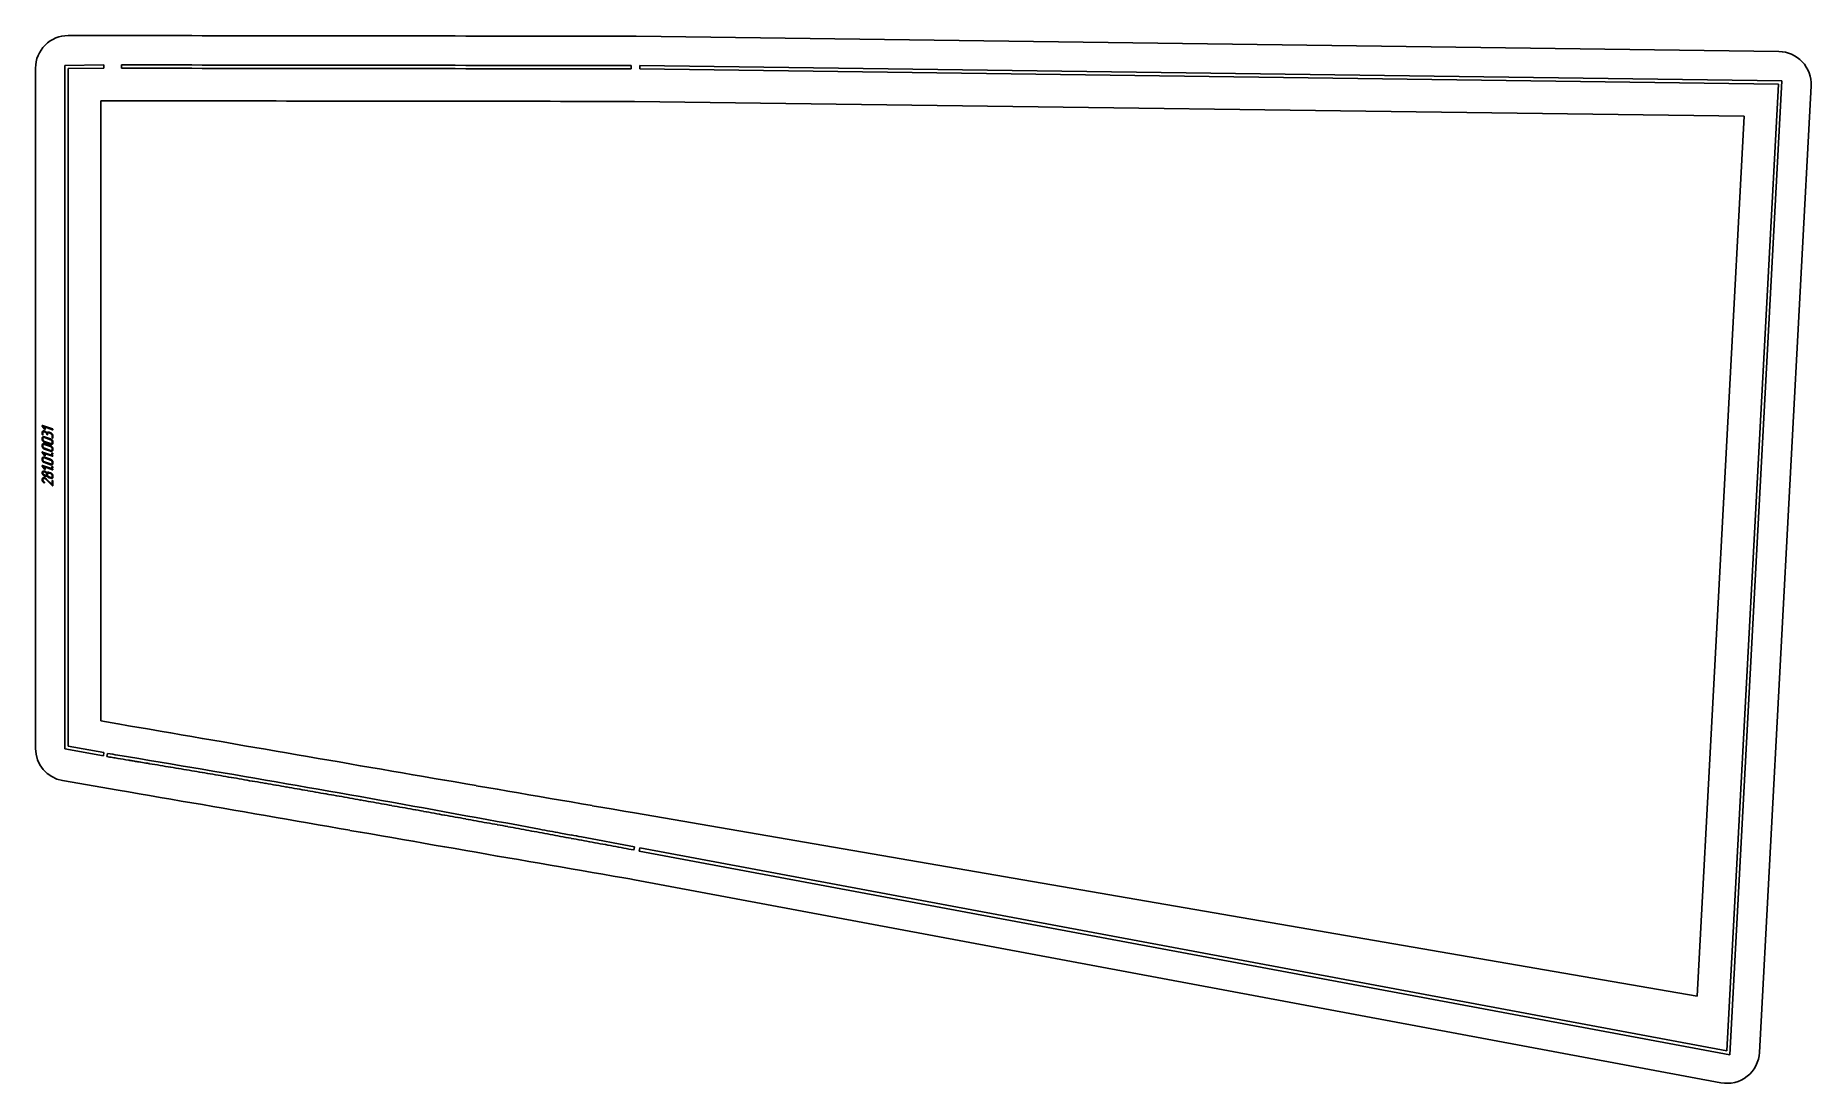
# Model space of a CAD drawing. Header units: millimetres. Extents: x 20 to 1654, y -202 to 764.
import ezdxf

# ---------------------------------------------------------------- set-up
doc = ezdxf.new("R2010")
doc.units = ezdxf.units.MM
doc.linetypes.add('K5LT_BASIC', pattern=[0])
doc.layers.add('Engraving', color=7, linetype='Continuous')

msp = doc.modelspace()

# ---------------------------------------------------------------- linework, layer by layer
at = {"color": 143, "linetype": 'K5LT_BASIC', "lineweight": 25, "true_color": 0x33acca}
for p, q in [((95.8, 763.4), (50, 763.5)), ((95.8, 763.4), (95.9, 763.4)), ((105.5, 763.4), (95.9, 763.4)), ((105.5, 763.4), (105.6, 763.4)), ((115.2, 763.4), (105.6, 763.4)), ((115.2, 763.4), (115.3, 763.4)), ((124.9, 763.4), (115.3, 763.4)), ((124.9, 763.4), (125, 763.4)), ((134.6, 763.4), (125, 763.4)), ((134.6, 763.4), (134.7, 763.4)), ((144.3, 763.4), (134.7, 763.4)), ((144.3, 763.4), (144.4, 763.4)), ((154, 763.4), (144.4, 763.4)), ((154, 763.4), (154.1, 763.4)), ((163.7, 763.4), (154.1, 763.4)), ((163.7, 763.4), (163.8, 763.4)), ((173.4, 763.3), (163.8, 763.4)), ((173.4, 763.3), (173.5, 763.3)), ((183.1, 763.3), (173.5, 763.3)), ((183.1, 763.3), (183.2, 763.3)), ((192.8, 763.3), (183.2, 763.3)), ((202.5, 763.3), (192.8, 763.3)), ((192.8, 763.3), (192.8, 763.3)), ((212.2, 763.3), (202.5, 763.3)), ((202.5, 763.3), (202.5, 763.3)), ((212.2, 763.3), (212.2, 763.3)), ((221.9, 763.3), (212.2, 763.3)), ((231.6, 763.3), (221.9, 763.3)), ((221.9, 763.3), (221.9, 763.3)), ((241.3, 763.3), (231.6, 763.3)), ((231.6, 763.3), (231.6, 763.3)), ((241.3, 763.3), (241.3, 763.3)), ((251, 763.2), (241.3, 763.3)), ((260.7, 763.2), (251, 763.2)), ((251, 763.2), (251, 763.2)), ((270.4, 763.2), (260.7, 763.2)), ((260.7, 763.2), (260.7, 763.2)), ((280.1, 763.2), (270.4, 763.2)), ((270.4, 763.2), (270.4, 763.2)), ((289.8, 763.2), (280.1, 763.2)), ((280.1, 763.2), (280.1, 763.2)), ((299.5, 763.2), (289.8, 763.2)), ((289.8, 763.2), (289.8, 763.2)), ((309.1, 763.2), (299.5, 763.2)), ((299.5, 763.2), (299.5, 763.2)), ((309.1, 763.2), (309.2, 763.2)), ((318.8, 763.2), (309.2, 763.2)), ((328.5, 763.2), (318.8, 763.2)), ((328.5, 763.2), (328.6, 763.2)), ((338.2, 763.1), (328.6, 763.2)), ((347.9, 763.1), (338.2, 763.1)), ((357.6, 763.1), (347.9, 763.1)), ((357.6, 763.1), (357.7, 763.1)), ((367.3, 763.1), (357.7, 763.1)), ((367.3, 763.1), (367.4, 763.1)), ((377, 763.1), (367.4, 763.1)), ((377, 763.1), (377.1, 763.1)), ((386.7, 763.1), (377.1, 763.1)), ((386.7, 763.1), (386.8, 763.1)), ((396.4, 763.1), (386.8, 763.1)), ((396.4, 763.1), (396.5, 763.1)), ((406.1, 763.1), (396.5, 763.1)), ((406.1, 763.1), (406.2, 763.1)), ((415.8, 763), (406.2, 763.1)), ((415.8, 763), (415.9, 763)), ((425.5, 763), (415.9, 763)), ((425.5, 763), (425.6, 763)), ((435.2, 763), (425.6, 763)), ((435.2, 763), (435.3, 763)), ((444.9, 763), (435.3, 763)), ((444.9, 763), (445, 763)), ((454.6, 763), (445, 763)), ((454.6, 763), (454.7, 763)), ((464.3, 763), (454.7, 763)), ((474, 763), (464.3, 763)), ((464.3, 763), (464.3, 763)), ((483.7, 763), (474, 763)), ((474, 763), (474, 763)), ((483.7, 763), (483.7, 763)), ((493.4, 763), (483.7, 763)), ((493.4, 763), (493.4, 763)), ((503.1, 762.9), (493.4, 763)), ((503.1, 762.9), (503.1, 762.9)), ((512.8, 762.9), (503.1, 762.9)), ((512.8, 762.9), (512.8, 762.9)), ((522.5, 762.9), (512.8, 762.9)), ((532.2, 762.9), (522.5, 762.9)), ((522.5, 762.9), (522.5, 762.9)), ((532.2, 762.9), (532.2, 762.9)), ((541.9, 762.9), (532.2, 762.9)), ((551.6, 762.9), (541.9, 762.9)), ((541.9, 762.9), (541.9, 762.9)), ((561.3, 762.9), (551.6, 762.9)), ((551.6, 762.9), (551.6, 762.9)), ((571, 762.9), (561.3, 762.9)), ((561.3, 762.9), (561.3, 762.9)), ((572.6, 762.9), (571, 762.9)), ((571, 762.9), (571, 762.9)), ((1624.1, 748.8), (572.6, 762.9)), ((20, 733.5), (20, 107.7)), ((80.1, 703.5), (86, 703.4)), ((80.1, 132.9), (80.1, 703.5)), ((86, 703.4), (95.8, 703.4)), ((95.9, 703.4), (95.8, 703.4)), ((95.9, 703.4), (105.5, 703.4)), ((105.6, 703.4), (105.5, 703.4)), ((105.6, 703.4), (115.2, 703.4)), ((115.3, 703.4), (115.2, 703.4)), ((115.3, 703.4), (124.9, 703.4)), ((125, 703.4), (124.9, 703.4)), ((125, 703.4), (134.4, 703.4)), ((134.4, 703.4), (134.6, 703.4)), ((134.7, 703.4), (134.6, 703.4)), ((134.7, 703.4), (144.3, 703.4)), ((144.4, 703.4), (144.3, 703.4)), ((144.4, 703.4), (154, 703.4)), ((154.1, 703.4), (154, 703.4)), ((154.1, 703.4), (163.7, 703.4)), ((163.8, 703.4), (163.7, 703.4)), ((163.8, 703.4), (173.4, 703.3)), ((173.5, 703.3), (173.4, 703.3)), ((173.5, 703.3), (183.1, 703.3)), ((183.2, 703.3), (183.1, 703.3)), ((183.2, 703.3), (183.2, 703.3)), ((183.2, 703.3), (192.8, 703.3)), ((192.8, 703.3), (192.8, 703.3)), ((192.8, 703.3), (202.5, 703.3)), ((202.5, 703.3), (202.5, 703.3)), ((202.5, 703.3), (212.2, 703.3)), ((212.2, 703.3), (212.2, 703.3)), ((212.2, 703.3), (221.9, 703.3)), ((221.9, 703.3), (231.6, 703.3)), ((221.9, 703.3), (221.9, 703.3)), ((231.6, 703.3), (241.3, 703.3)), ((231.6, 703.3), (231.6, 703.3)), ((241.3, 703.3), (251, 703.2)), ((241.3, 703.3), (241.3, 703.3)), ((251, 703.2), (251, 703.2)), ((251, 703.2), (260.7, 703.2)), ((260.7, 703.2), (270.4, 703.2)), ((260.7, 703.2), (260.7, 703.2)), ((270.4, 703.2), (270.4, 703.2)), ((270.4, 703.2), (279.8, 703.2)), ((279.8, 703.2), (280.1, 703.2)), ((280.1, 703.2), (289.8, 703.2)), ((280.1, 703.2), (280.1, 703.2)), ((289.8, 703.2), (299.5, 703.2)), ((289.8, 703.2), (289.8, 703.2)), ((299.5, 703.2), (299.5, 703.2)), ((299.5, 703.2), (309.1, 703.2)), ((309.2, 703.2), (309.1, 703.2)), ((309.2, 703.2), (318.8, 703.2)), ((318.9, 703.2), (318.8, 703.2)), ((318.9, 703.2), (328.5, 703.2)), ((328.6, 703.2), (328.5, 703.2)), ((328.6, 703.2), (338.2, 703.1)), ((338.3, 703.1), (338.2, 703.1)), ((338.3, 703.1), (347.9, 703.1)), ((348, 703.1), (347.9, 703.1)), ((348, 703.1), (357.6, 703.1)), ((357.7, 703.1), (357.6, 703.1)), ((357.7, 703.1), (367.3, 703.1)), ((367.4, 703.1), (367.3, 703.1)), ((367.4, 703.1), (376.8, 703.1)), ((376.8, 703.1), (377, 703.1)), ((377.1, 703.1), (377, 703.1)), ((377.1, 703.1), (386.7, 703.1)), ((386.8, 703.1), (386.7, 703.1)), ((386.8, 703.1), (396.4, 703.1)), ((396.5, 703.1), (396.4, 703.1)), ((396.5, 703.1), (406.1, 703.1)), ((406.2, 703.1), (406.1, 703.1)), ((406.2, 703.1), (415.8, 703)), ((415.9, 703), (415.8, 703)), ((415.9, 703), (425.3, 703)), ((425.3, 703), (425.5, 703)), ((425.6, 703), (425.5, 703)), ((425.6, 703), (435.2, 703)), ((435.3, 703), (435.2, 703)), ((435.3, 703), (444.9, 703)), ((445, 703), (444.9, 703)), ((445, 703), (454.6, 703)), ((454.7, 703), (454.6, 703)), ((454.7, 703), (464.3, 703)), ((464.3, 703), (473.8, 703)), ((464.3, 703), (464.3, 703)), ((473.8, 703), (474, 703)), ((474, 703), (474, 703)), ((474, 703), (483.7, 703)), ((483.7, 703), (483.7, 703)), ((483.7, 703), (493.4, 703)), ((493.4, 703), (493.4, 703)), ((493.4, 703), (503.1, 702.9)), ((503.1, 702.9), (512.8, 702.9)), ((503.1, 702.9), (503.1, 702.9)), ((512.8, 702.9), (522.3, 702.9)), ((512.8, 702.9), (512.8, 702.9)), ((522.3, 702.9), (522.5, 702.9)), ((522.5, 702.9), (532.2, 702.9)), ((522.5, 702.9), (522.5, 702.9)), ((532.2, 702.9), (532.2, 702.9)), ((532.2, 702.9), (541.9, 702.9)), ((541.9, 702.9), (551.6, 702.9)), ((541.9, 702.9), (541.9, 702.9)), ((551.6, 702.9), (561.3, 702.9)), ((551.6, 702.9), (551.6, 702.9)), ((561.3, 702.9), (570.9, 702.9)), ((561.3, 702.9), (561.3, 702.9)), ((570.9, 702.9), (571, 702.9)), ((571, 702.9), (571, 702.9)), ((571, 702.9), (1592.1, 689.2)), ((1606.3, -172.1), (1653.7, 717.2)), ((1592.1, 689.2), (1548.9, -120.4)), ((95.8, 130.2), (80.1, 132.9)), ((95.8, 130.2), (95.9, 130.2)), ((105.5, 128.5), (95.9, 130.2)), ((105.5, 128.5), (105.6, 128.5)), ((115.2, 126.9), (105.6, 128.5)), ((115.2, 126.9), (115.3, 126.8)), ((124.9, 125.2), (115.3, 126.8)), ((124.9, 125.2), (125, 125.2)), ((134.6, 123.5), (125, 125.2)), ((134.6, 123.5), (134.7, 123.5)), ((144.3, 121.8), (134.7, 123.5)), ((144.3, 121.8), (144.4, 121.8)), ((154, 120.2), (144.4, 121.8)), ((154, 120.2), (154.1, 120.2)), ((163.7, 118.5), (154.1, 120.2)), ((163.7, 118.5), (163.8, 118.5)), ((173.4, 116.8), (163.8, 118.5)), ((173.4, 116.8), (173.5, 116.8)), ((183.1, 115.2), (173.5, 116.8)), ((183.1, 115.2), (183.2, 115.1)), ((192.8, 113.5), (183.2, 115.1)), ((20, 107.7), (20, 107.6)), ((202.5, 111.8), (192.8, 113.5)), ((192.8, 113.5), (192.8, 113.5)), ((212.2, 110.1), (202.5, 111.8)), ((202.5, 111.8), (202.5, 111.8)), ((212.2, 110.1), (212.2, 110.1)), ((221.9, 108.5), (212.2, 110.1)), ((231.6, 106.8), (221.9, 108.5)), ((221.9, 108.5), (221.9, 108.5)), ((241.3, 105.1), (231.6, 106.8)), ((231.6, 106.8), (231.6, 106.8)), ((241.3, 105.1), (241.3, 105.1)), ((251, 103.4), (241.3, 105.1)), ((260.7, 101.8), (251, 103.4)), ((251, 103.4), (251, 103.4)), ((270.4, 100.1), (260.7, 101.8)), ((260.7, 101.8), (260.7, 101.8)), ((270.4, 100.1), (270.4, 100.1)), ((280.1, 98.4), (270.4, 100.1)), ((289.8, 96.8), (280.1, 98.4)), ((280.1, 98.4), (280.1, 98.4)), ((289.8, 96.8), (289.8, 96.7)), ((299.5, 95.1), (289.8, 96.7)), ((299.5, 95.1), (299.5, 95.1)), ((309.1, 93.4), (299.5, 95.1)), ((309.1, 93.4), (309.2, 93.4)), ((318.8, 91.7), (309.2, 93.4)), ((318.8, 91.7), (318.9, 91.7)), ((328.5, 90.1), (318.9, 91.7)), ((328.5, 90.1), (328.6, 90.1)), ((338.2, 88.4), (328.6, 90.1)), ((338.2, 88.4), (338.3, 88.4)), ((347.9, 86.7), (338.3, 88.4)), ((347.9, 86.7), (348, 86.7)), ((357.6, 85.1), (348, 86.7)), ((357.6, 85.1), (357.7, 85)), ((367.3, 83.4), (357.7, 85)), ((367.3, 83.4), (367.4, 83.4)), ((377, 81.7), (367.4, 83.4)), ((377, 81.7), (377.1, 81.7)), ((95.9, 69.2), (44.9, 78)), ((95.9, 69.2), (105.5, 67.6)), ((115.3, 65.9), (105.5, 67.6)), ((125, 64.3), (115.3, 65.9)), ((386.7, 80), (377.1, 81.7)), ((386.7, 80), (386.8, 80)), ((396.4, 78.4), (386.8, 80)), ((396.4, 78.4), (396.5, 78.4)), ((406.1, 76.7), (396.5, 78.4)), ((406.1, 76.7), (406.2, 76.7)), ((415.8, 75), (406.2, 76.7)), ((415.8, 75), (415.9, 75)), ((425.5, 73.4), (415.9, 75)), ((425.5, 73.4), (425.6, 73.3)), ((435.2, 71.7), (425.6, 73.3)), ((435.2, 71.7), (435.3, 71.7)), ((444.9, 70), (435.3, 71.7)), ((444.9, 70), (445, 70)), ((454.6, 68.3), (445, 70)), ((454.6, 68.3), (454.7, 68.3)), ((464.3, 66.7), (454.7, 68.3)), ((474, 65), (464.3, 66.7)), ((464.3, 66.7), (464.3, 66.7)), ((125, 64.3), (134.7, 62.5)), ((134.7, 62.5), (144.4, 60.9)), ((144.4, 60.9), (154.1, 59.2)), ((154.1, 59.2), (163.8, 57.5)), ((163.8, 57.5), (173.5, 55.9)), ((173.5, 55.9), (183.2, 54.2)), ((183.2, 54.2), (192.8, 52.5)), ((202.5, 50.8), (192.8, 52.5)), ((202.5, 50.8), (212.2, 49.1)), ((212.2, 49.1), (221.9, 47.5)), ((474, 65), (474, 65)), ((483.7, 63.3), (474, 65)), ((493.4, 61.6), (483.7, 63.3)), ((483.7, 63.3), (483.7, 63.3)), ((493.4, 61.6), (493.4, 61.6)), ((503.1, 60), (493.4, 61.6)), ((503.1, 60), (503.1, 60)), ((512.8, 58.3), (503.1, 60)), ((522.5, 56.6), (512.8, 58.3)), ((512.8, 58.3), (512.8, 58.3)), ((532.2, 55), (522.5, 56.6)), ((522.5, 56.6), (522.5, 56.6)), ((532.2, 55), (532.2, 54.9)), ((541.9, 53.3), (532.2, 54.9)), ((551.6, 51.6), (541.9, 53.3)), ((541.9, 53.3), (541.9, 53.3)), ((561.3, 49.9), (551.6, 51.6)), ((551.6, 51.6), (551.6, 51.6)), ((571, 48.3), (561.3, 49.9)), ((561.3, 49.9), (561.3, 49.9)), ((221.9, 47.5), (231.6, 45.8)), ((231.6, 45.8), (241.3, 44.1)), ((241.3, 44.1), (251, 42.4)), ((260.7, 40.7), (251, 42.4)), ((270.4, 39), (260.7, 40.7)), ((270.4, 39), (280.1, 37.3)), ((280.1, 37.3), (289.8, 35.6)), ((299.5, 33.9), (289.8, 35.6)), ((299.5, 33.9), (309.1, 32.3)), ((1548.9, -120.4), (571, 48.3)), ((571, 48.3), (571, 48.3)), ((309.1, 32.3), (309.2, 32.2)), ((309.2, 32.2), (318.8, 30.6)), ((318.8, 30.6), (318.9, 30.6)), ((318.9, 30.6), (328.5, 28.9)), ((328.5, 28.9), (328.6, 28.9)), ((328.6, 28.9), (338.2, 27.2)), ((338.2, 27.2), (338.3, 27.2)), ((338.3, 27.2), (347.9, 25.5)), ((347.9, 25.5), (348, 25.5)), ((348, 25.5), (357.6, 23.8)), ((357.6, 23.8), (357.7, 23.8)), ((357.7, 23.8), (367.3, 22.1)), ((367.3, 22.1), (367.4, 22.1)), ((367.4, 22.1), (377, 20.4)), ((377, 20.4), (377.1, 20.4)), ((377.1, 20.4), (386.7, 18.7)), ((386.7, 18.7), (386.8, 18.7)), ((386.8, 18.7), (396.4, 17.1)), ((396.4, 17.1), (396.5, 17)), ((396.5, 17), (406.1, 15.4)), ((406.1, 15.4), (406.2, 15.4)), ((406.2, 15.4), (415.8, 13.7)), ((415.8, 13.7), (415.9, 13.7)), ((415.9, 13.7), (425.5, 12)), ((425.5, 12), (425.6, 12)), ((425.6, 12), (435.2, 10.3)), ((435.2, 10.3), (435.3, 10.3)), ((435.3, 10.3), (444.9, 8.6)), ((444.9, 8.6), (445, 8.6)), ((445, 8.6), (454.6, 6.9)), ((454.6, 6.9), (454.7, 6.9)), ((454.7, 6.9), (464.3, 5.3)), ((464.3, 5.3), (464.3, 5.3)), ((464.3, 5.3), (474, 3.6)), ((474, 3.6), (474, 3.6)), ((474, 3.6), (483.7, 1.9)), ((483.7, 1.9), (493.4, 0.2)), ((483.7, 1.9), (483.7, 1.9)), ((493.4, 0.2), (493.4, 0.2)), ((493.4, 0.2), (503.1, -1.4)), ((503.1, -1.4), (503.1, -1.5)), ((503.1, -1.5), (512.8, -3.1)), ((512.8, -3.1), (522.5, -4.8)), ((512.8, -3.1), (512.8, -3.1)), ((522.5, -4.8), (532.2, -6.5)), ((522.5, -4.8), (522.5, -4.8)), ((532.2, -6.5), (532.2, -6.5)), ((532.2, -6.5), (541.9, -8.1)), ((541.9, -8.1), (551.6, -9.8)), ((541.9, -8.1), (541.9, -8.1)), ((551.6, -9.8), (551.6, -9.8)), ((551.6, -9.8), (561.3, -11.4)), ((561.3, -11.4), (561.3, -11.5)), ((561.3, -11.5), (566.8, -12.4)), ((566.8, -12.4), (571, -13.2)), ((571, -13.2), (571, -13.2)), ((571, -13.2), (1570.8, -200))]:
    msp.add_line(p, q, dxfattribs=at)
for centre, major_axis, ratio, start_param, end_param in [((50, 733.5), (0, 30), 1, 6.281977, 7.853982), ((1623.7, 718.8), (1.6, 30), 0.999997, 4.712389, 6.323044), ((50, 107.6), (0, -30), 0.999641, 4.712389, 6.112839), ((1576.3, -170.5), (-1.6, -30), 0.999346, 6.151775, 7.853982)]:
    msp.add_ellipse(centre, major_axis=major_axis, ratio=ratio, start_param=start_param, end_param=end_param, dxfattribs=at)
at = {"layer": 'Engraving', "color": 143, "linetype": 'K5LT_BASIC', "lineweight": 25, "true_color": 0x33acca}
for p, q in [((47, 736), (83, 736.4)), ((47, 107.1), (47, 736)), ((83, 736.4), (83, 733.4)), ((99.1, 733.4), (99.1, 736.4)), ((99.1, 736.4), (105.5, 736.4)), ((105.5, 736.4), (105.6, 736.4)), ((105.6, 736.4), (115.2, 736.4)), ((115.2, 736.4), (115.3, 736.4)), ((115.3, 736.4), (124.9, 736.4)), ((124.9, 736.4), (125, 736.4)), ((125, 736.4), (134.6, 736.4)), ((134.6, 736.4), (134.7, 736.4)), ((134.7, 736.4), (144.3, 736.4)), ((144.3, 736.4), (144.4, 736.4)), ((144.4, 736.4), (154, 736.4)), ((154, 736.4), (154.1, 736.4)), ((154.1, 736.4), (163.7, 736.4)), ((163.7, 736.4), (163.8, 736.4)), ((163.8, 736.4), (173.4, 736.3)), ((173.4, 736.3), (173.5, 736.3)), ((173.5, 736.3), (183.1, 736.3)), ((183.1, 736.3), (183.2, 736.3)), ((183.2, 736.3), (192.8, 736.3)), ((192.8, 736.3), (202.5, 736.3)), ((192.8, 736.3), (192.8, 736.3)), ((202.5, 736.3), (212.2, 736.3)), ((202.5, 736.3), (202.5, 736.3)), ((212.2, 736.3), (221.9, 736.3)), ((212.2, 736.3), (212.2, 736.3)), ((221.9, 736.3), (231.6, 736.3)), ((221.9, 736.3), (221.9, 736.3)), ((231.6, 736.3), (241.3, 736.3)), ((231.6, 736.3), (231.6, 736.3)), ((241.3, 736.3), (241.3, 736.3)), ((241.3, 736.3), (251, 736.3)), ((251, 736.3), (260.7, 736.2)), ((251, 736.3), (251, 736.3)), ((260.7, 736.2), (270.4, 736.2)), ((260.7, 736.2), (260.7, 736.2)), ((270.4, 736.2), (270.4, 736.2)), ((270.4, 736.2), (280.1, 736.2)), ((280.1, 736.2), (289.8, 736.2)), ((280.1, 736.2), (280.1, 736.2)), ((289.8, 736.2), (299.5, 736.2)), ((289.8, 736.2), (289.8, 736.2)), ((299.5, 736.2), (299.5, 736.2)), ((299.5, 736.2), (309.1, 736.2)), ((309.1, 736.2), (309.2, 736.2)), ((309.2, 736.2), (318.8, 736.2)), ((318.8, 736.2), (318.9, 736.2)), ((318.9, 736.2), (328.5, 736.2)), ((328.5, 736.2), (328.6, 736.2)), ((328.6, 736.2), (338.2, 736.1)), ((338.2, 736.1), (338.3, 736.1)), ((338.3, 736.1), (347.9, 736.1)), ((347.9, 736.1), (348, 736.1)), ((348, 736.1), (357.6, 736.1)), ((357.6, 736.1), (357.7, 736.1)), ((357.7, 736.1), (367.3, 736.1)), ((367.3, 736.1), (367.4, 736.1)), ((367.4, 736.1), (377, 736.1)), ((377, 736.1), (377.1, 736.1)), ((377.1, 736.1), (386.7, 736.1)), ((386.7, 736.1), (386.8, 736.1)), ((386.8, 736.1), (396.4, 736.1)), ((396.4, 736.1), (396.5, 736.1)), ((396.5, 736.1), (406.1, 736.1)), ((406.1, 736.1), (406.2, 736.1)), ((406.2, 736.1), (415.8, 736)), ((415.8, 736), (415.9, 736)), ((415.9, 736), (425.5, 736)), ((425.5, 736), (425.6, 736)), ((425.6, 736), (435.2, 736)), ((435.2, 736), (435.3, 736)), ((435.3, 736), (444.9, 736)), ((444.9, 736), (445, 736)), ((445, 736), (454.6, 736)), ((454.6, 736), (454.7, 736)), ((454.7, 736), (464.3, 736)), ((464.3, 736), (464.3, 736)), ((464.3, 736), (474, 736)), ((474, 736), (483.7, 736)), ((474, 736), (474, 736)), ((483.7, 736), (483.7, 736)), ((483.7, 736), (493.4, 736)), ((493.4, 736), (493.4, 736)), ((493.4, 736), (503.1, 735.9)), ((503.1, 735.9), (503.1, 735.9)), ((503.1, 735.9), (512.8, 735.9)), ((512.8, 735.9), (512.8, 735.9)), ((512.8, 735.9), (522.5, 735.9)), ((522.5, 735.9), (522.5, 735.9)), ((522.5, 735.9), (532.2, 735.9)), ((532.2, 735.9), (541.9, 735.9)), ((532.2, 735.9), (532.2, 735.9)), ((541.9, 735.9), (551.6, 735.9)), ((541.9, 735.9), (541.9, 735.9)), ((551.6, 735.9), (551.6, 735.9)), ((551.6, 735.9), (561.3, 735.9)), ((561.3, 735.9), (568, 735.9)), ((561.3, 735.9), (561.3, 735.9)), ((568, 735.9), (568, 732.9)), ((576.1, 735.8), (1626.9, 721.7)), ((576.1, 732.8), (576.1, 735.8)), ((83, 733.4), (50, 733.1)), ((50, 733.1), (50, 109.6)), ((105.5, 733.4), (99.1, 733.4)), ((105.5, 733.4), (105.6, 733.4)), ((115.2, 733.4), (105.6, 733.4)), ((115.2, 733.4), (115.3, 733.4)), ((124.9, 733.4), (115.3, 733.4)), ((124.9, 733.4), (125, 733.4)), ((134.6, 733.4), (125, 733.4)), ((134.6, 733.4), (134.7, 733.4)), ((144.3, 733.4), (134.7, 733.4)), ((144.3, 733.4), (144.4, 733.4)), ((154, 733.4), (144.4, 733.4)), ((154, 733.4), (154.1, 733.4)), ((163.7, 733.4), (154.1, 733.4)), ((163.7, 733.4), (163.8, 733.4)), ((173.4, 733.3), (163.8, 733.4)), ((173.4, 733.3), (173.5, 733.3)), ((183.1, 733.3), (173.5, 733.3)), ((183.1, 733.3), (183.2, 733.3)), ((192.8, 733.3), (183.2, 733.3)), ((202.5, 733.3), (192.8, 733.3)), ((192.8, 733.3), (192.8, 733.3)), ((202.5, 733.3), (202.5, 733.3)), ((212.2, 733.3), (202.5, 733.3)), ((221.9, 733.3), (212.2, 733.3)), ((212.2, 733.3), (212.2, 733.3)), ((221.9, 733.3), (221.9, 733.3)), ((231.6, 733.3), (221.9, 733.3)), ((231.6, 733.3), (231.6, 733.3)), ((241.3, 733.3), (231.6, 733.3)), ((251, 733.3), (241.3, 733.3)), ((241.3, 733.3), (241.3, 733.3)), ((260.7, 733.2), (251, 733.3)), ((251, 733.3), (251, 733.3)), ((260.7, 733.2), (260.7, 733.2)), ((270.4, 733.2), (260.7, 733.2)), ((270.4, 733.2), (270.4, 733.2)), ((280.1, 733.2), (270.4, 733.2)), ((280.1, 733.2), (280.1, 733.2)), ((289.8, 733.2), (280.1, 733.2)), ((299.5, 733.2), (289.8, 733.2)), ((289.8, 733.2), (289.8, 733.2)), ((299.5, 733.2), (299.5, 733.2)), ((309.1, 733.2), (299.5, 733.2)), ((309.1, 733.2), (309.2, 733.2)), ((318.8, 733.2), (309.2, 733.2)), ((318.8, 733.2), (318.9, 733.2)), ((328.5, 733.2), (318.9, 733.2)), ((328.5, 733.2), (328.6, 733.2)), ((338.2, 733.1), (328.6, 733.2)), ((338.2, 733.1), (338.3, 733.1)), ((347.9, 733.1), (338.3, 733.1)), ((347.9, 733.1), (348, 733.1)), ((357.6, 733.1), (348, 733.1)), ((357.6, 733.1), (357.7, 733.1)), ((367.3, 733.1), (357.7, 733.1)), ((367.3, 733.1), (367.4, 733.1)), ((377, 733.1), (367.4, 733.1)), ((377, 733.1), (377.1, 733.1)), ((386.7, 733.1), (377.1, 733.1)), ((386.7, 733.1), (386.8, 733.1)), ((396.4, 733.1), (386.8, 733.1)), ((396.4, 733.1), (396.5, 733.1)), ((406.1, 733.1), (396.5, 733.1)), ((406.1, 733.1), (406.2, 733.1)), ((415.8, 733), (406.2, 733.1)), ((415.8, 733), (415.9, 733)), ((425.5, 733), (415.9, 733)), ((425.5, 733), (425.6, 733)), ((435.2, 733), (425.6, 733)), ((435.2, 733), (435.3, 733)), ((444.9, 733), (435.3, 733)), ((444.9, 733), (445, 733)), ((454.6, 733), (445, 733)), ((454.6, 733), (454.7, 733)), ((464.3, 733), (454.7, 733)), ((474, 733), (464.3, 733)), ((464.3, 733), (464.3, 733)), ((483.7, 733), (474, 733)), ((474, 733), (474, 733)), ((483.7, 733), (483.7, 733)), ((493.4, 733), (483.7, 733)), ((503.1, 732.9), (493.4, 733)), ((493.4, 733), (493.4, 733)), ((503.1, 732.9), (503.1, 732.9)), ((512.8, 732.9), (503.1, 732.9)), ((522.5, 732.9), (512.8, 732.9)), ((512.8, 732.9), (512.8, 732.9)), ((532.2, 732.9), (522.5, 732.9)), ((522.5, 732.9), (522.5, 732.9)), ((541.9, 732.9), (532.2, 732.9)), ((532.2, 732.9), (532.2, 732.9)), ((541.9, 732.9), (541.9, 732.9)), ((551.6, 732.9), (541.9, 732.9)), ((551.6, 732.9), (551.6, 732.9)), ((561.3, 732.9), (551.6, 732.9)), ((568, 732.9), (561.3, 732.9)), ((561.3, 732.9), (561.3, 732.9)), ((1623.7, 718.8), (576.1, 732.8)), ((1626.9, 721.7), (1579.1, -174.4)), ((1576.3, -170.8), (1623.7, 718.8)), ((26.1, 396.7), (26.1, 398.2)), ((26.1, 392.2), (26.1, 392.9)), ((28.3, 401.3), (26.2, 404.1)), ((26.4, 404.7), (35.7, 401.5)), ((26.8, 397.9), (26.8, 396.5)), ((26.8, 391.9), (26.8, 392.6)), ((35.7, 400.8), (27.3, 403.7)), ((27.3, 403.7), (28.8, 401.6)), ((28.2, 399.6), (28.9, 399.3)), ((28.9, 398.6), (28.2, 398.9)), ((28.2, 394.3), (33.9, 392.4)), ((28.2, 393.6), (33.9, 391.6)), ((28.9, 399.3), (29.1, 399.2)), ((29.1, 399.2), (29.3, 399.2)), ((29.3, 399.2), (29.4, 399.1)), ((31, 396.8), (31, 396.5)), ((32.5, 398.5), (33.9, 398)), ((33.9, 397.3), (32.5, 397.8)), ((35.3, 393.6), (35.3, 395.4)), ((36, 395.1), (36, 393.4)), ((26.1, 385.8), (26.1, 386.5)), ((28.3, 377), (26.2, 379.8)), ((26.4, 380.3), (35.7, 377.2)), ((26.8, 385.6), (26.8, 386.3)), ((27.3, 379.3), (28.8, 377.3)), ((35.7, 376.5), (27.3, 379.3)), ((33.9, 388.1), (28.2, 390)), ((33.9, 387.4), (28.2, 389.3)), ((28.2, 387.9), (33.9, 386)), ((28.2, 387.2), (33.9, 385.3)), ((33.9, 381.7), (28.2, 383.7)), ((33.9, 381), (28.2, 383)), ((35.3, 389.7), (35.3, 389)), ((35.3, 383.4), (35.3, 382.7)), ((36, 389.5), (36, 388.8)), ((36, 383.1), (36, 382.4)), ((26.1, 373.4), (26.1, 374.1)), ((26.1, 361.1), (26.1, 361.3)), ((26.1, 360.8), (26.1, 361.1)), ((26.2, 360.4), (26.1, 360.8)), ((28.3, 364.5), (26.2, 367.4)), ((26.4, 367.9), (35.7, 364.7)), ((26.8, 373.1), (26.8, 373.8)), ((27.3, 366.9), (28.8, 364.8)), ((35.7, 364), (27.3, 366.9)), ((27.4, 362.8), (27.7, 362.8)), ((27.7, 362.8), (28, 362.8)), ((28, 362.8), (28.2, 362.7)), ((28.2, 375.5), (33.9, 373.6)), ((28.2, 374.8), (33.9, 372.9)), ((33.9, 369.3), (28.2, 371.2)), ((33.9, 368.6), (28.2, 370.5)), ((28.2, 362.7), (28.9, 362.5)), ((28.2, 362), (28.9, 361.8)), ((31, 359.3), (31, 360)), ((32.5, 361.6), (33.9, 361.1)), ((32.5, 360.9), (33.9, 360.4)), ((35.3, 371), (35.3, 370.2)), ((36, 370.7), (36, 370)), ((27.9, 352), (27.7, 352)), ((28.9, 358.9), (28.2, 359.2)), ((28.9, 358.2), (28.2, 358.4)), ((29.3, 355.5), (29, 355.7)), ((29.5, 355.2), (29.3, 355.5)), ((35.5, 349.3), (29.5, 355.2)), ((29.9, 355.7), (35.3, 350.3)), ((33.9, 356.9), (32.5, 357.4)), ((33.9, 356.2), (32.5, 356.6)), ((35.3, 358.5), (35.3, 357.8)), ((35.3, 350.3), (35.3, 353.9)), ((36, 358.3), (36, 357.6)), ((36, 353.7), (36, 349.4)), ((82.5, 100.9), (47, 107.1)), ((50, 109.6), (83, 103.8)), ((83, 103.8), (82.5, 100.9)), ((85.6, 100.1), (86.2, 103)), ((95.8, 101.4), (105.5, 99.8)), ((95.8, 98.4), (95.9, 98.4)), ((105.5, 99.8), (115.2, 98.2)), ((115.2, 98.2), (124.9, 96.6)), ((105.5, 96.8), (105.6, 96.8)), ((115.2, 95.2), (115.3, 95.2)), ((124.9, 96.6), (134.6, 95)), ((124.9, 93.6), (125, 93.6)), ((134.6, 95), (144.3, 93.4)), ((134.6, 92), (134.7, 91.9)), ((144.3, 93.4), (154, 91.7)), ((144.3, 90.3), (144.4, 90.3)), ((154, 91.7), (163.7, 90.1)), ((154, 88.7), (154.1, 88.7)), ((163.7, 90.1), (173.4, 88.5)), ((163.7, 87.1), (163.8, 87.1)), ((173.4, 88.5), (183.1, 86.8)), ((173.4, 85.4), (173.5, 85.4)), ((183.1, 86.8), (192.8, 85.2)), ((183.1, 83.8), (183.2, 83.8)), ((192.8, 85.2), (202.5, 83.5)), ((192.8, 82.1), (192.8, 82.1)), ((202.5, 83.5), (212.2, 81.8)), ((212.2, 81.8), (221.9, 80.2)), ((202.5, 80.5), (202.5, 80.5)), ((212.2, 78.8), (212.2, 78.8)), ((221.9, 80.2), (231.6, 78.5)), ((221.9, 77.1), (221.9, 77.1)), ((231.6, 78.5), (241.3, 76.8)), ((231.6, 75.5), (231.6, 75.4)), ((241.3, 76.8), (251, 75.1)), ((241.3, 73.8), (241.3, 73.8)), ((251, 75.1), (260.7, 73.4)), ((251, 72.1), (251, 72.1)), ((260.7, 73.4), (270.4, 71.7)), ((260.7, 70.4), (260.7, 70.4)), ((270.4, 71.7), (280.1, 70)), ((270.4, 68.7), (270.4, 68.7)), ((280.1, 70), (289.8, 68.3)), ((280.1, 67), (280.1, 67)), ((289.8, 68.3), (299.5, 66.6)), ((299.5, 66.6), (309.1, 64.9)), ((289.8, 65.3), (289.8, 65.3)), ((299.5, 63.6), (299.5, 63.6)), ((309.1, 64.9), (318.8, 63.2)), ((309.1, 61.9), (309.2, 61.9)), ((318.8, 63.2), (328.5, 61.5)), ((318.8, 60.1), (318.9, 60.1)), ((328.5, 61.5), (338.2, 59.7)), ((328.5, 58.4), (328.6, 58.4)), ((338.2, 59.7), (347.9, 58)), ((338.2, 56.7), (338.3, 56.7)), ((347.9, 58), (357.6, 56.3)), ((347.9, 55), (348, 54.9)), ((357.6, 56.3), (367.3, 54.5)), ((357.6, 53.2), (357.7, 53.2)), ((367.3, 54.5), (377, 52.8)), ((367.3, 51.5), (367.4, 51.5)), ((377, 52.8), (386.7, 51)), ((377, 49.7), (377.1, 49.7)), ((386.7, 51), (396.4, 49.3)), ((396.4, 49.3), (406.1, 47.5)), ((386.7, 48), (386.8, 48)), ((396.4, 46.2), (396.5, 46.2)), ((406.1, 47.5), (415.8, 45.7)), ((406.1, 44.5), (406.2, 44.4)), ((415.8, 45.7), (425.5, 44)), ((415.8, 42.7), (415.9, 42.7)), ((425.5, 44), (435.2, 42.2)), ((425.5, 40.9), (425.6, 40.9)), ((444.9, 40.4), (435.2, 42.2)), ((435.2, 39.2), (435.3, 39.1)), ((444.9, 40.4), (454.6, 38.7)), ((444.9, 37.4), (445, 37.4)), ((464.3, 36.9), (454.6, 38.7)), ((454.6, 35.6), (454.7, 35.6)), ((464.3, 36.9), (474, 35.1)), ((464.3, 33.8), (464.3, 33.8)), ((474, 35.1), (483.7, 33.3)), ((474, 32), (474, 32)), ((483.7, 30.2), (483.7, 30.2)), ((493.4, 28.5), (493.4, 28.4)), ((503.1, 29.7), (512.8, 27.9)), ((503.1, 26.7), (503.1, 26.6)), ((512.8, 24.9), (512.8, 24.9)), ((522.5, 26.1), (532.2, 24.3)), ((522.5, 23.1), (522.5, 23.1)), ((541.9, 22.5), (532.2, 24.3)), ((532.2, 21.3), (532.2, 21.2)), ((551.6, 20.7), (541.9, 22.5)), ((541.9, 19.5), (541.9, 19.4)), ((551.6, 20.7), (561.3, 18.9)), ((551.6, 17.6), (551.6, 17.6)), ((571, 17.1), (561.3, 18.9)), ((571, 17.1), (570.4, 14.1)), ((561.3, 15.8), (561.3, 15.8)), ((575.5, 13.2), (576.1, 16.1)), ((1579.1, -174.4), (575.5, 13.2)), ((576.1, 16.1), (1576.3, -170.8))]:
    msp.add_line(p, q, dxfattribs=at)
for centre, radius, start, end in [((-6156.2, -38013.6), 38624.4, 80.68466, 80.69921), ((-6202.3, -38196.9), 38809.7, 80.64607, 80.66049), ((-6324.4, -38654.8), 39281.4, 80.53592, 80.55018), ((-6363, -38797.1), 39428.1, 80.50025, 80.51446), ((-6400.5, -38933.4), 39568.8, 80.4651, 80.47925), ((-6437, -39065), 39704.6, 80.43045, 80.44456), ((-6471.3, -39184.8), 39828.4, 80.39631, 80.41037), ((-6505, -39302.4), 39950, 80.36267, 80.37669), ((-6538, -39416.9), 40068.4, 80.32952, 80.3435), ((-6569, -39521), 40176.2, 80.29685, 80.31079), ((-6598, -39615), 40273.8, 80.26465, 80.27857), ((-6625.5, -39701.2), 40363.3, 80.23293, 80.24682), ((-6651.2, -39778.5), 40443.9, 80.20168, 80.21554), ((-6674.9, -39845.6), 40514.1, 80.1709, 80.18473), ((-6698.5, -39914), 40585.5, 80.14058, 80.15439), ((-6718.2, -39960.7), 40634.9, 80.11072, 80.12452), ((-6737.1, -40004.8), 40681.6, 80.08132, 80.0951), ((-6753.6, -40037.2), 40716.3, 80.05238, 80.06615), ((-6773, -40087.2), 40768.9, 80.0239, 80.03765), ((-6794.9, -40153.6), 40838.1, 79.99591, 80.00964), ((-6816.4, -40219), 40906.3, 79.96842, 79.98213), ((-6839.9, -40298.1), 40988.2, 79.94142, 79.95511), ((-6856.4, -40338.7), 41031.1, 79.91491, 79.92858), ((-6880.4, -40422.9), 41118.2, 79.8889, 79.90255), ((-6899.8, -40483.3), 41181.1, 79.86338, 79.877), ((-6921.1, -40556), 41256.3, 79.83836, 79.85195), ((-6941.1, -40623.5), 41326.4, 79.81382, 79.8274), ((-6961.5, -40694.2), 41399.6, 79.78979, 79.80334), ((-6977.8, -40744.2), 41451.6, 79.76624, 79.77978), ((-6990.4, -40775.7), 41484.8, 79.74319, 79.75672), ((-7002.4, -40805.4), 41516.2, 79.72065, 79.73417), ((-7012.4, -40826.5), 41538.8, 79.6986, 79.71211), ((-7021.9, -40846.1), 41559.7, 79.67704, 79.69055), ((-7036.1, -40894.1), 41609.5, 79.65599, 79.66948), ((-7053.3, -40960), 41677.5, 79.63545, 79.64892), ((-7067.7, -41012.5), 41731.7, 79.61541, 79.62887), ((-7081.7, -41064.4), 41785.2, 79.59589, 79.60932), ((-7093.1, -41104.4), 41826.6, 79.57686, 79.59028), ((-7105.9, -41134.1), 41861.1, 79.5408, 79.55422), ((-7101.2, -41127.9), 41851.2, 79.55833, 79.57175), ((-7105.5, -41133.2), 41857.2, 79.54029, 79.55371), ((-7061.6, -40878), 41601.3, 79.52314, 79.5368), ((-7108.8, -41134.7), 41859.3, 79.52275, 79.53616), ((-7109.7, -41125.2), 41850.1, 79.50569, 79.51911), ((-7109.3, -41110), 41838.1, 79.48973, 79.50323), ((-7108.7, -41107.2), 41832.2, 79.48913, 79.50255), ((-7105.5, -41080.3), 41805.2, 79.47305, 79.48649), ((-7100.7, -41046), 41770.6, 79.45747, 79.47092), ((-7094.1, -41004.2), 41728.3, 79.44238, 79.45584), ((-7084.8, -40950.2), 41673.5, 79.42778, 79.44126), ((-7073.9, -40890), 41612.3, 79.41441, 79.42718)]:
    msp.add_arc(centre, radius, start, end, dxfattribs=at)
for points, degree in [([(26.2, 404.6), (26.1, 404.6), (26.1, 404.4)], 2), ([(26.1, 404.4), (26.1, 404.3), (26.2, 404.1)], 2), ([(26.7, 399.5), (26.1, 399.1), (26.1, 398.2)], 2), ([(26.1, 396.7), (26.1, 396.6), (26.2, 396.4)], 2), ([(26.7, 394.2), (26.1, 393.8), (26.1, 392.9)], 2), ([(26.4, 404.7), (26.3, 404.7), (26.2, 404.6)], 2), ([(26.2, 396.4), (26.3, 396.3), (26.4, 396.3)], 2), ([(26.4, 396.3), (26.6, 396.2), (26.7, 396.3)], 2), ([(28.2, 399.6), (27.3, 399.9), (26.7, 399.5)], 2), ([(26.7, 396.3), (26.8, 396.3), (26.8, 396.5)], 2), ([(28.2, 394.3), (27.3, 394.6), (26.7, 394.2)], 2), ([(26.8, 397.9), (26.8, 398.5), (27.2, 398.8)], 2), ([(27.2, 393.5), (26.8, 393.2), (26.8, 392.6)], 2), ([(27.2, 398.8), (27.6, 399.1), (28.2, 398.9)], 2), ([(28.2, 393.6), (27.6, 393.8), (27.2, 393.5)], 2), ([(28.3, 401.3), (28.5, 401.1), (28.5, 401.1)], 2), ([(28.5, 401.1), (28.7, 401.1), (28.8, 401.1)], 2), ([(28.9, 401.3), (28.9, 401.5), (28.8, 401.6)], 2), ([(28.8, 401.1), (28.9, 401.2), (28.9, 401.3)], 2), ([(28.9, 398.6), (29.5, 398.4), (29.9, 397.9)], 2), ([(29.8, 398.8), (29.6, 399), (29.4, 399.1)], 2), ([(30.6, 398), (30.2, 398.5), (29.8, 398.8)], 2), ([(29.9, 397.9), (30.3, 397.3), (30.3, 396.7)], 2), ([(30.3, 396.7), (30.3, 396.5), (30.5, 396.4)], 2), ([(30.5, 396.4), (30.6, 396.3), (30.7, 396.2)], 2), ([(31.3, 398.5), (30.8, 398.4), (30.6, 398)], 2), ([(30.7, 396.2), (30.8, 396.2), (30.9, 396.2)], 2), ([(30.9, 396.2), (31, 396.3), (31, 396.5)], 2), ([(31, 396.8), (31, 397.4), (31.5, 397.7)], 2), ([(32.5, 398.5), (31.9, 398.7), (31.3, 398.5)], 2), ([(31.5, 397.7), (31.9, 398), (32.5, 397.8)], 2), ([(35.4, 396.9), (34.8, 397.7), (33.9, 398)], 2), ([(33.9, 397.3), (34.5, 397.1), (34.9, 396.5)], 2), ([(35.4, 391.2), (34.7, 392.1), (33.9, 392.4)], 2), ([(34.9, 396.5), (35.3, 396), (35.3, 395.4)], 2), ([(35.3, 393.6), (35.3, 393.4), (35.4, 393.3)], 2), ([(36, 395.1), (36, 396), (35.4, 396.9)], 2), ([(35.4, 393.3), (35.6, 393.2), (35.7, 393.1)], 2), ([(35.9, 401.3), (35.8, 401.5), (35.7, 401.5)], 2), ([(35.7, 400.8), (35.8, 400.7), (35.9, 400.8)], 2), ([(35.7, 393.1), (35.8, 393.1), (35.9, 393.1)], 2), ([(36, 401), (36, 401.2), (35.9, 401.3)], 2), ([(35.9, 400.8), (36, 401), (36, 401)], 2), ([(35.9, 393.1), (36, 393.2), (36, 393.4)], 2), ([(26.1, 392.2), (26.1, 391.3), (26.7, 390.4)], 2), ([(26.7, 387.8), (26.1, 387.4), (26.1, 386.5)], 2), ([(26.1, 385.8), (26.1, 384.9), (26.7, 384.1)], 2), ([(26.2, 380.3), (26.1, 380.2), (26.1, 380.1)], 2), ([(26.1, 380.1), (26.1, 379.9), (26.2, 379.8)], 2), ([(26.4, 380.3), (26.3, 380.4), (26.2, 380.3)], 2), ([(26.7, 390.4), (27.3, 389.6), (28.2, 389.3)], 2), ([(28.2, 387.9), (27.3, 388.2), (26.7, 387.8)], 2), ([(26.7, 384.1), (27.3, 383.2), (28.2, 383)], 2), ([(26.8, 391.9), (26.8, 391.3), (27.2, 390.8)], 2), ([(27.2, 387.2), (26.8, 386.9), (26.8, 386.3)], 2), ([(26.8, 385.6), (26.8, 385), (27.2, 384.4)], 2), ([(27.2, 390.8), (27.6, 390.2), (28.2, 390)], 2), ([(28.2, 387.2), (27.6, 387.4), (27.2, 387.2)], 2), ([(27.2, 384.4), (27.6, 383.9), (28.2, 383.7)], 2), ([(28.3, 377), (28.5, 376.8), (28.5, 376.8)], 2), ([(28.5, 376.8), (28.7, 376.7), (28.8, 376.8)], 2), ([(28.9, 377), (28.9, 377.1), (28.8, 377.3)], 2), ([(28.8, 376.8), (28.9, 376.9), (28.9, 377)], 2), ([(34.9, 390.9), (34.5, 391.4), (33.9, 391.6)], 2), ([(33.9, 388.1), (34.5, 387.9), (34.9, 388.2)], 2), ([(33.9, 387.4), (34.8, 387.1), (35.4, 387.5)], 2), ([(35.4, 384.9), (34.7, 385.7), (33.9, 386)], 2), ([(34.9, 384.5), (34.5, 385.1), (33.9, 385.3)], 2), ([(33.9, 381.7), (34.5, 381.5), (34.9, 381.8)], 2), ([(33.9, 381), (34.8, 380.7), (35.4, 381.2)], 2), ([(35.3, 389.7), (35.3, 390.3), (34.9, 390.9)], 2), ([(34.9, 388.2), (35.3, 388.5), (35.3, 389)], 2), ([(35.3, 383.4), (35.3, 384), (34.9, 384.5)], 2), ([(34.9, 381.8), (35.3, 382.1), (35.3, 382.7)], 2), ([(35.1, 379.3), (34.9, 379.2), (34.9, 379)], 2), ([(34.9, 379), (34.9, 378.7), (35.1, 378.5)], 2), ([(35.5, 379.3), (35.3, 379.4), (35.1, 379.3)], 2), ([(35.1, 378.5), (35.4, 378.3), (35.5, 378.3)], 2), ([(36, 389.5), (36, 390.4), (35.4, 391.2)], 2), ([(35.4, 387.5), (36, 388), (36, 388.8)], 2), ([(36, 383.1), (36, 384), (35.4, 384.9)], 2), ([(35.4, 381.2), (36, 381.6), (36, 382.4)], 2), ([(35.8, 379.1), (35.7, 379.3), (35.5, 379.3)], 2), ([(35.5, 378.3), (35.7, 378.2), (35.9, 378.3)], 2), ([(35.9, 377), (35.8, 377.1), (35.7, 377.2)], 2), ([(35.7, 376.5), (35.8, 376.4), (35.9, 376.5)], 2), ([(36, 378.6), (36, 378.9), (35.8, 379.1)], 2), ([(35.9, 378.3), (36, 378.4), (36, 378.6)], 2), ([(36, 376.7), (36, 376.9), (35.9, 377)], 2), ([(35.9, 376.5), (36, 376.6), (36, 376.7)], 2), ([(26.7, 375.4), (26.1, 375), (26.1, 374.1)], 2), ([(26.1, 373.4), (26.1, 372.5), (26.7, 371.6)], 2), ([(26.2, 367.9), (26.1, 367.8), (26.1, 367.6)], 2), ([(26.1, 367.6), (26.1, 367.5), (26.2, 367.4)], 2), ([(26.7, 362.6), (26.1, 362.2), (26.1, 361.3)], 2), ([(26.4, 367.9), (26.3, 367.9), (26.2, 367.9)], 2), ([(26.2, 360.4), (26.4, 360), (26.7, 359.6)], 2), ([(28.2, 375.5), (27.3, 375.8), (26.7, 375.4)], 2), ([(26.7, 371.6), (27.3, 370.8), (28.2, 370.5)], 2), ([(27.4, 362.8), (27, 362.8), (26.7, 362.6)], 2), ([(26.7, 359.6), (27.4, 358.7), (28.2, 358.4)], 2), ([(27.2, 374.7), (26.8, 374.4), (26.8, 373.8)], 2), ([(26.8, 373.1), (26.8, 372.5), (27.2, 372)], 2), ([(27.2, 361.9), (26.8, 361.7), (26.8, 361.1)], 2), ([(26.8, 361.1), (26.8, 360.5), (27.2, 359.9)], 2), ([(28.2, 374.8), (27.6, 375), (27.2, 374.7)], 2), ([(27.2, 372), (27.6, 371.4), (28.2, 371.2)], 2), ([(28.2, 362), (27.6, 362.2), (27.2, 361.9)], 2), ([(27.2, 359.9), (27.6, 359.4), (28.2, 359.2)], 2), ([(28.3, 364.5), (28.5, 364.3), (28.5, 364.3)], 2), ([(28.5, 364.3), (28.7, 364.3), (28.8, 364.3)], 2), ([(28.9, 364.6), (28.9, 364.7), (28.8, 364.8)], 2), ([(28.8, 364.3), (28.9, 364.4), (28.9, 364.6)], 2), ([(29.8, 362), (29.4, 362.3), (28.9, 362.5)], 2), ([(29.9, 361), (29.5, 361.5), (28.9, 361.8)], 2), ([(30.6, 361.1), (30.2, 361.6), (29.8, 362)], 2), ([(30.3, 359.8), (30.3, 360.4), (29.9, 361)], 2), ([(29.9, 359), (30.3, 359.3), (30.3, 359.8)], 2), ([(31.3, 361.7), (30.8, 361.5), (30.6, 361.1)], 2), ([(31.5, 360.8), (31, 360.6), (31, 360)], 2), ([(32.5, 361.6), (31.9, 361.8), (31.3, 361.7)], 2), ([(32.5, 360.9), (31.9, 361.1), (31.5, 360.8)], 2), ([(35.4, 372.4), (34.7, 373.3), (33.9, 373.6)], 2), ([(34.9, 372.1), (34.5, 372.7), (33.9, 372.9)], 2), ([(33.9, 369.3), (34.5, 369.1), (34.9, 369.4)], 2), ([(33.9, 368.6), (34.8, 368.3), (35.4, 368.7)], 2), ([(35.4, 360), (34.8, 360.8), (33.9, 361.1)], 2), ([(34.9, 359.7), (34.5, 360.2), (33.9, 360.4)], 2), ([(35.3, 371), (35.3, 371.5), (34.9, 372.1)], 2), ([(34.9, 369.4), (35.3, 369.7), (35.3, 370.2)], 2), ([(35.1, 366.9), (34.9, 366.7), (34.9, 366.6)], 2), ([(34.9, 366.6), (34.9, 366.3), (35.1, 366.1)], 2), ([(35.3, 358.5), (35.3, 359.1), (34.9, 359.7)], 2), ([(35.5, 366.9), (35.3, 367), (35.1, 366.9)], 2), ([(35.1, 366.1), (35.4, 365.9), (35.5, 365.8)], 2), ([(36, 370.7), (36, 371.6), (35.4, 372.4)], 2), ([(35.4, 368.7), (36, 369.2), (36, 370)], 2), ([(36, 358.3), (36, 359.2), (35.4, 360)], 2), ([(35.8, 366.6), (35.7, 366.8), (35.5, 366.9)], 2), ([(35.5, 365.8), (35.7, 365.8), (35.9, 365.9)], 2), ([(35.9, 364.6), (35.8, 364.7), (35.7, 364.7)], 2), ([(35.7, 364), (35.8, 364), (35.9, 364)], 2), ([(36, 366.2), (36, 366.5), (35.8, 366.6)], 2), ([(35.9, 365.9), (36, 365.9), (36, 366.2)], 2), ([(36, 364.3), (36, 364.4), (35.9, 364.6)], 2), ([(35.9, 364), (36, 364.2), (36, 364.3)], 2), ([(26.7, 356.4), (26.1, 355.9), (26.1, 354.8)], 2), ([(26.1, 354.8), (26.1, 354.1), (26.4, 353.4)], 2), ([(26.4, 353.4), (26.9, 352.6), (27.7, 352)], 2), ([(28.5, 356.7), (27.5, 357), (26.7, 356.4)], 2), ([(26.8, 354.6), (26.8, 355), (26.9, 355.3)], 2), ([(27.1, 353.6), (26.8, 354.1), (26.8, 354.6)], 2), ([(26.9, 355.3), (27.1, 355.6), (27.3, 355.8)], 2), ([(28, 352.6), (27.3, 353.1), (27.1, 353.6)], 2), ([(27.3, 355.8), (27.8, 356.2), (28.5, 355.9)], 2), ([(27.9, 352), (28, 351.9), (28.1, 352)], 2), ([(28.2, 352.4), (28.1, 352.5), (28, 352.6)], 2), ([(28.1, 352), (28.2, 352.1), (28.2, 352.2)], 2), ([(28.2, 352.2), (28.2, 352.3), (28.2, 352.4)], 2), ([(29.2, 356.3), (28.8, 356.5), (28.5, 356.7)], 2), ([(28.5, 355.9), (28.8, 355.8), (29, 355.7)], 2), ([(28.9, 358.9), (29.5, 358.7), (29.9, 359)], 2), ([(28.9, 358.2), (29.4, 358), (29.8, 358.1)], 2), ([(29.9, 355.7), (29.5, 356.1), (29.2, 356.3)], 2), ([(29.8, 358.1), (30.3, 358.2), (30.6, 358.4)], 2), ([(30.6, 358.4), (30.9, 357.8), (31.4, 357.3)], 2), ([(31, 359.3), (31, 358.7), (31.5, 358.1)], 2), ([(31.4, 357.3), (31.9, 356.8), (32.5, 356.6)], 2), ([(31.5, 358.1), (31.9, 357.6), (32.5, 357.4)], 2), ([(33.9, 356.9), (34.5, 356.7), (34.9, 357)], 2), ([(33.9, 356.2), (34.8, 355.9), (35.4, 356.3)], 2), ([(34.9, 357), (35.3, 357.2), (35.3, 357.8)], 2), ([(35.4, 354.1), (35.3, 354.1), (35.3, 353.9)], 2), ([(35.4, 356.3), (36, 356.7), (36, 357.6)], 2), ([(35.7, 354.2), (35.5, 354.2), (35.4, 354.1)], 2), ([(35.5, 349.3), (35.5, 349.3), (35.6, 349.2)], 2), ([(35.6, 349.2), (35.8, 349.2), (35.9, 349.2)], 2), ([(35.9, 354), (35.8, 354.1), (35.7, 354.2)], 2), ([(36, 353.7), (36, 353.9), (35.9, 354)], 2), ([(35.9, 349.2), (36, 349.3), (36, 349.4)], 2), ([(85.6, 100.1), (86.5, 99.9), (88.2, 99.6), (90.7, 99.2), (93.3, 98.8), (95, 98.5), (95.8, 98.4)], 3)]:
    msp.add_open_spline(points, degree=degree, dxfattribs=at)
for points, knots in [([(115.2, 95.2), (114.5, 95.3), (113.1, 95.5), (111, 95.9), (108.9, 96.2), (107.1, 96.5), (106, 96.7), (105.6, 96.8)], [0, 0, 0, 0, 0.0488828, 0.0977655, 0.1466483, 0.1955311, 0.2245293, 0.2245293, 0.2245293, 0.2245293]), ([(124.9, 93.6), (123.7, 93.8), (120.5, 94.3), (117.3, 94.8), (115.3, 95.2)], [0, 0, 0, 0, 0.0667916, 0.1837647, 0.1837647, 0.1837647, 0.1837647])]:
    msp.add_open_spline(points, degree=3, knots=knots, dxfattribs=at)

doc.saveas('drawing.dxf')
